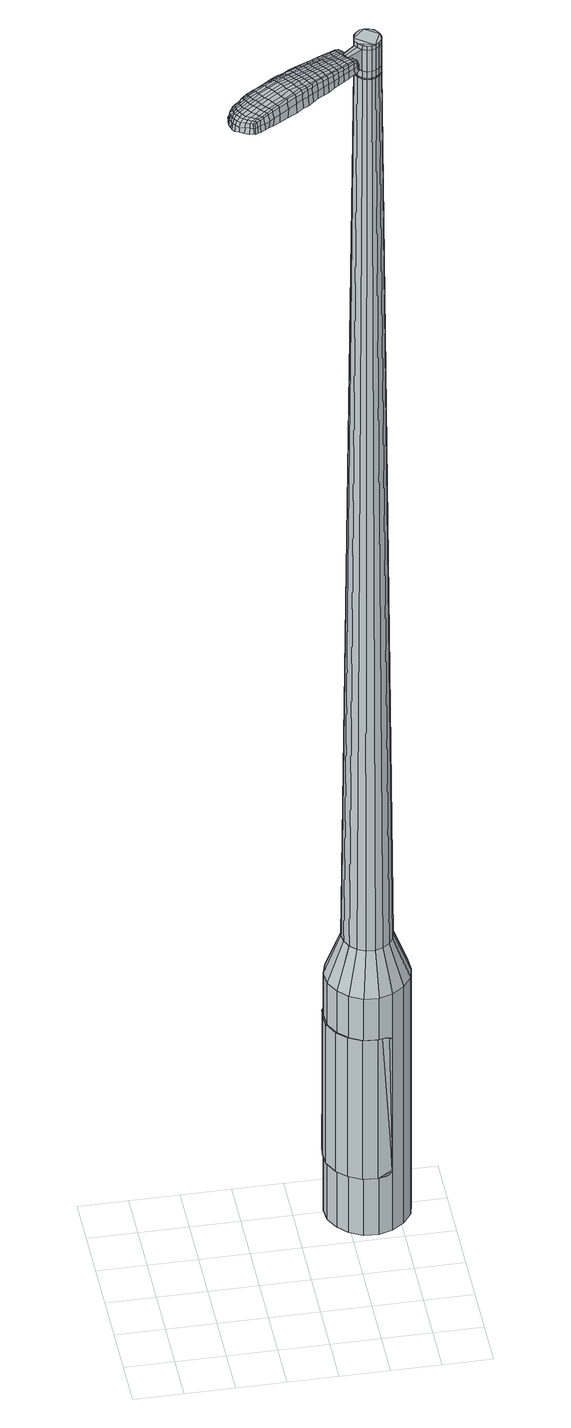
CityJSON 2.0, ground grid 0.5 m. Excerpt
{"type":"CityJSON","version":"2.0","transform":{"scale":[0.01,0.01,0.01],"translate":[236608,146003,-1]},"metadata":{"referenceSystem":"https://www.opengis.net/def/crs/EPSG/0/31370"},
"CityObjects":{
"object1":{"type":"GenericCityObject","attributes":{"cluster":694,"mean_distance_to_centroid":0.298,"new_centroid_x":236610.23,"new_centroid_y":146005.02,"mean_distance_to_camera":11.36,"H1":10.88,"H2":11.11,"Z_final":113.91,"cluster2":-1,"proj_x":236606.32,"proj_y":145999.45,"id_line":85767,"bearing_l":125.08,"distance":6.8,"orientation":"left","G_obj":215.08},"geometry":[{"type":"MultiSurface","lod":"2","boundaries":[[[0,1,2,3]],[[1,4,5,2]],[[4,6,7,5]],[[6,8,9,7]],[[8,10,11,9]],[[10,12,13,11]],[[12,14,15,13]],[[14,16,17,15]],[[16,18,19,17]],[[18,20,21,19]],[[20,22,23,21]],[[22,24,25,23]],[[24,26,27,25]],[[26,28,29,27]],[[28,30,31,29]],[[30,32,33,31]],[[32,34,35,33]],[[34,0,3,35]],[[36,37,38,39]],[[38,40,41,42]],[[41,43,42]],[[42,44,45,46]],[[45,47,46]],[[46,48,49,50]],[[49,51,50]],[[42,46,50,38]],[[50,52,39,38]],[[53,36,39]],[[2,5,7,35]],[[7,9,11,15]],[[11,13,15]],[[15,17,19,23]],[[19,21,23]],[[23,25,27,31]],[[27,29,31]],[[15,23,31,7]],[[31,33,35,7]],[[3,2,35]],[[1,0,54,55]],[[0,34,56,54]],[[34,32,57,56]],[[32,30,58,57]],[[30,28,59,58]],[[28,26,60,59]],[[26,24,61,60]],[[24,22,62,61]],[[22,20,63,62]],[[20,18,64,63]],[[18,16,65,64]],[[16,14,66,65]],[[14,12,67,66]],[[12,10,68,67]],[[10,8,69,68]],[[8,6,70,69]],[[6,4,71,70]],[[4,1,55,71]],[[55,54,72,73]],[[54,56,74,72]],[[56,57,75,74]],[[57,58,76,75]],[[58,59,77,76]],[[59,60,78,77]],[[60,61,79,78]],[[61,62,80,79]],[[62,63,81,80]],[[63,64,82,81]],[[64,65,83,82]],[[65,66,84,83]],[[66,67,85,84]],[[67,68,86,85]],[[68,69,87,86]],[[69,70,88,87]],[[70,71,89,88]],[[71,55,73,89]],[[90,91,92,93]],[[94,95,91,90]],[[96,97,95,94]],[[98,99,97,96]],[[100,101,99,98]],[[102,103,101,100]],[[104,105,103,102]],[[106,107,105,104]],[[81,108,107,106]],[[82,109,108,81]],[[83,110,109,82]],[[84,111,110,83]],[[112,113,111,84]],[[114,115,113,112]],[[116,117,115,114]],[[118,119,117,116]],[[120,121,119,118]],[[93,92,121,120]],[[122,123,124,125]],[[126,122,125,127]],[[128,126,127,129]],[[130,128,129,131]],[[132,130,131,133]],[[134,132,133,135]],[[136,134,135,137]],[[138,136,137,139]],[[140,138,139,141]],[[142,140,141,143]],[[144,142,143,145]],[[146,144,145,147]],[[148,146,147,149]],[[150,148,149,151]],[[152,150,151,153]],[[154,152,153,155]],[[73,72,90,93]],[[72,74,94,90]],[[74,75,96,94]],[[75,76,98,96]],[[76,77,100,98]],[[77,78,102,100]],[[78,79,104,102]],[[79,80,106,104]],[[80,81,106]],[[85,112,84]],[[85,86,114,112]],[[86,87,116,114]],[[87,88,118,116]],[[88,89,120,118]],[[89,73,93,120]],[[156,157,92,91]],[[157,158,121,92]],[[158,159,119,121]],[[159,160,117,119]],[[160,161,115,117]],[[161,162,113,115]],[[162,111,113]],[[163,107,108]],[[163,164,105,107]],[[164,165,103,105]],[[165,166,101,103]],[[166,167,99,101]],[[167,168,97,99]],[[168,169,95,97]],[[169,156,91,95]],[[39,52,154,170]],[[157,156,171,155]],[[53,39,170,123]],[[156,169,124,171]],[[36,53,123,122]],[[169,168,125,124]],[[37,36,122,126]],[[168,167,127,125]],[[38,37,126,128]],[[167,166,129,127]],[[40,38,128,130]],[[166,165,131,129]],[[41,40,130,132]],[[165,164,133,131]],[[43,41,132,134]],[[164,163,135,133]],[[42,43,134,136]],[[163,108,137,135]],[[44,42,136,138]],[[108,109,139,137]],[[45,44,138,140]],[[109,110,141,139]],[[47,45,140,142]],[[110,111,143,141]],[[46,47,142,144]],[[111,162,145,143]],[[48,46,144,146]],[[162,161,147,145]],[[49,48,146,148]],[[161,160,149,147]],[[51,49,148,150]],[[160,159,151,149]],[[50,51,150,152]],[[159,158,153,151]],[[52,50,152,154]],[[158,157,155,153]],[[154,155,172,173]],[[155,171,174,172]],[[171,124,175,174]],[[124,123,176,175]],[[123,170,177,176]],[[170,154,173,177]],[[178,179,180,181]],[[182,178,181,183]],[[178,182,184,185]],[[179,178,185,186]],[[187,188,189,190]],[[191,187,190,192]],[[187,191,193,194]],[[188,187,194,195]],[[196,197,198,199]],[[200,196,199,201]],[[196,200,202,203]],[[197,196,203,204]],[[205,206,207,208]],[[209,205,208,210]],[[205,209,211,212]],[[206,205,212,213]],[[214,215,216,217]],[[218,214,217,219]],[[214,218,220,221]],[[215,214,221,222]],[[223,224,225,226]],[[227,223,226,228]],[[223,227,229,230]],[[224,223,230,231]],[[232,233,234,235]],[[224,232,235,225]],[[232,224,231,236]],[[233,232,236,237]],[[238,239,240,241]],[[233,238,241,234]],[[238,233,237,242]],[[239,238,242,243]],[[244,182,183,245]],[[239,244,245,240]],[[244,239,243,246]],[[182,244,246,184]],[[247,248,249,250]],[[251,247,250,252]],[[247,251,253,254]],[[248,247,254,255]],[[256,257,258,259]],[[248,256,259,249]],[[256,248,255,260]],[[257,256,260,261]],[[262,263,264,265]],[[257,262,265,258]],[[262,257,261,266]],[[263,262,266,267]],[[268,269,270,271]],[[263,268,271,264]],[[268,263,267,272]],[[269,268,272,273]],[[274,179,186,275]],[[269,274,275,270]],[[274,269,273,276]],[[179,274,276,180]],[[277,278,279,280]],[[281,277,280,282]],[[277,281,283,284]],[[278,277,284,285]],[[286,287,288,289]],[[278,286,289,279]],[[286,278,285,290]],[[287,286,290,291]],[[292,293,294,295]],[[287,292,295,288]],[[292,287,291,296]],[[293,292,296,297]],[[298,191,192,299]],[[293,298,299,294]],[[298,293,297,300]],[[191,298,300,193]],[[301,302,303,304]],[[305,301,304,306]],[[301,305,307,308]],[[302,301,308,309]],[[310,311,312,313]],[[302,310,313,303]],[[310,302,309,314]],[[311,310,314,315]],[[316,317,318,319]],[[311,316,319,312]],[[316,311,315,320]],[[317,316,320,321]],[[322,323,324,325]],[[317,322,325,318]],[[322,317,321,326]],[[323,322,326,327]],[[328,188,195,329]],[[323,328,329,324]],[[328,323,327,330]],[[188,328,330,189]],[[331,217,216,332]],[[333,331,332,334]],[[331,333,335,336]],[[217,331,336,219]],[[337,333,334,338]],[[339,337,338,340]],[[337,339,341,342]],[[333,337,342,335]],[[343,339,340,344]],[[345,343,344,346]],[[343,345,347,348]],[[339,343,348,341]],[[349,345,346,350]],[[351,349,350,352]],[[349,351,353,354]],[[345,349,354,347]],[[355,351,352,356]],[[206,355,356,207]],[[355,206,213,357]],[[351,355,357,353]],[[358,359,204,203]],[[360,358,203,202]],[[358,360,361,362]],[[359,358,362,363]],[[364,365,363,362]],[[366,364,362,361]],[[364,366,367,368]],[[365,364,368,369]],[[370,371,369,368]],[[372,370,368,367]],[[370,372,373,374]],[[371,370,374,375]],[[376,377,375,374]],[[378,376,374,373]],[[376,378,211,209]],[[377,376,209,210]],[[379,380,381,382]],[[281,379,382,283]],[[379,281,282,383]],[[380,379,383,384]],[[385,200,201,386]],[[380,385,386,381]],[[385,380,384,387]],[[200,385,387,202]],[[388,389,390,391]],[[227,388,391,229]],[[388,227,228,392]],[[389,388,392,393]],[[394,395,396,397]],[[389,394,397,390]],[[394,389,393,398]],[[395,394,398,399]],[[400,197,204,401]],[[395,400,401,396]],[[400,395,399,402]],[[197,400,402,198]],[[403,404,405,406]],[[185,403,406,186]],[[403,185,184,407]],[[404,403,407,408]],[[409,410,411,412]],[[404,409,412,405]],[[409,404,408,413]],[[410,409,413,414]],[[415,208,207,416]],[[410,415,416,411]],[[415,410,414,417]],[[208,415,417,210]],[[418,419,420,421]],[[190,418,421,192]],[[418,190,189,422]],[[419,418,422,423]],[[424,212,211,425]],[[419,424,425,420]],[[424,419,423,426]],[[212,424,426,213]],[[427,428,429,430]],[[305,427,430,307]],[[427,305,306,431]],[[428,427,431,432]],[[433,218,219,434]],[[428,433,434,429]],[[433,428,432,435]],[[218,433,435,220]],[[436,437,438,439]],[[251,436,439,253]],[[436,251,252,440]],[[437,436,440,441]],[[442,443,444,445]],[[437,442,445,438]],[[442,437,441,446]],[[443,442,446,447]],[[448,215,222,449]],[[443,448,449,444]],[[448,443,447,450]],[[215,448,450,216]],[[451,452,441,440]],[[250,451,440,252]],[[451,250,249,453]],[[452,451,453,454]],[[455,456,447,446]],[[452,455,446,441]],[[455,452,454,457]],[[456,455,457,458]],[[459,332,216,450]],[[456,459,450,447]],[[459,456,458,460]],[[332,459,460,334]],[[461,462,463,464]],[[308,461,464,309]],[[461,308,307,430]],[[462,461,430,429]],[[465,336,335,466]],[[462,465,466,463]],[[465,462,429,434]],[[336,465,434,219]],[[467,468,454,453]],[[259,467,453,249]],[[467,259,258,469]],[[468,467,469,470]],[[471,472,458,457]],[[468,471,457,454]],[[471,468,470,473]],[[472,471,473,474]],[[475,338,334,460]],[[472,475,460,458]],[[475,472,474,476]],[[338,475,476,340]],[[477,478,479,480]],[[314,477,480,315]],[[477,314,309,464]],[[478,477,464,463]],[[481,342,341,482]],[[478,481,482,479]],[[481,478,463,466]],[[342,481,466,335]],[[483,484,470,469]],[[265,483,469,258]],[[483,265,264,485]],[[484,483,485,486]],[[487,488,474,473]],[[484,487,473,470]],[[487,484,486,489]],[[488,487,489,490]],[[491,344,340,476]],[[488,491,476,474]],[[491,488,490,492]],[[344,491,492,346]],[[493,494,495,496]],[[320,493,496,321]],[[493,320,315,480]],[[494,493,480,479]],[[497,348,347,498]],[[494,497,498,495]],[[497,494,479,482]],[[348,497,482,341]],[[499,500,486,485]],[[271,499,485,264]],[[499,271,270,501]],[[500,499,501,502]],[[503,504,490,489]],[[500,503,489,486]],[[503,500,502,505]],[[504,503,505,506]],[[507,350,346,492]],[[504,507,492,490]],[[507,504,506,508]],[[350,507,508,352]],[[509,510,511,512]],[[326,509,512,327]],[[509,326,321,496]],[[510,509,496,495]],[[513,354,353,514]],[[510,513,514,511]],[[513,510,495,498]],[[354,513,498,347]],[[515,516,502,501]],[[275,515,501,270]],[[515,275,186,406]],[[516,515,406,405]],[[517,518,506,505]],[[516,517,505,502]],[[517,516,405,412]],[[518,517,412,411]],[[519,356,352,508]],[[518,519,508,506]],[[519,518,411,416]],[[356,519,416,207]],[[520,521,423,422]],[[330,520,422,189]],[[520,330,327,512]],[[521,520,512,511]],[[522,357,213,426]],[[521,522,426,423]],[[522,521,511,514]],[[357,522,514,353]],[[523,524,384,383]],[[280,523,383,282]],[[523,280,279,525]],[[524,523,525,526]],[[527,360,202,387]],[[524,527,387,384]],[[527,524,526,528]],[[360,527,528,361]],[[529,530,531,532]],[[230,529,532,231]],[[529,230,229,391]],[[530,529,391,390]],[[533,534,535,536]],[[530,533,536,531]],[[533,530,390,397]],[[534,533,397,396]],[[537,359,363,538]],[[534,537,538,535]],[[537,534,396,401]],[[359,537,401,204]],[[539,540,526,525]],[[289,539,525,279]],[[539,289,288,541]],[[540,539,541,542]],[[543,366,361,528]],[[540,543,528,526]],[[543,540,542,544]],[[366,543,544,367]],[[545,546,547,548]],[[236,545,548,237]],[[545,236,231,532]],[[546,545,532,531]],[[549,550,551,552]],[[546,549,552,547]],[[549,546,531,536]],[[550,549,536,535]],[[553,365,369,554]],[[550,553,554,551]],[[553,550,535,538]],[[365,553,538,363]],[[555,556,542,541]],[[295,555,541,288]],[[555,295,294,557]],[[556,555,557,558]],[[559,372,367,544]],[[556,559,544,542]],[[559,556,558,560]],[[372,559,560,373]],[[561,562,563,564]],[[242,561,564,243]],[[561,242,237,548]],[[562,561,548,547]],[[565,566,567,568]],[[562,565,568,563]],[[565,562,547,552]],[[566,565,552,551]],[[569,371,375,570]],[[566,569,570,567]],[[569,566,551,554]],[[371,569,554,369]],[[571,572,558,557]],[[299,571,557,294]],[[571,299,192,421]],[[572,571,421,420]],[[573,378,373,560]],[[572,573,560,558]],[[573,572,420,425]],[[378,573,425,211]],[[574,575,408,407]],[[246,574,407,184]],[[574,246,243,564]],[[575,574,564,563]],[[576,577,414,413]],[[575,576,413,408]],[[576,575,563,568]],[[577,576,568,567]],[[578,377,210,417]],[[577,578,417,414]],[[578,577,567,570]],[[377,578,570,375]],[[579,580,581,582]],[[582,581,583,584]],[[585,583,581,586]],[[586,581,580,587]],[[588,589,590,591]],[[591,590,592,593]],[[594,592,590,595]],[[595,590,589,596]],[[597,598,599,600]],[[600,599,601,602]],[[603,601,599,604]],[[604,599,598,605]],[[606,607,608,609]],[[609,608,610,611]],[[612,610,608,613]],[[613,608,607,614]],[[615,616,617,618]],[[618,617,619,620]],[[621,619,617,622]],[[622,617,616,623]],[[624,625,626,627]],[[627,626,628,629]],[[630,628,626,631]],[[631,626,625,632]],[[633,634,635,636]],[[636,635,625,624]],[[632,625,635,637]],[[637,635,634,638]],[[639,640,641,642]],[[642,641,634,633]],[[638,634,641,643]],[[643,641,640,644]],[[584,583,645,646]],[[646,645,640,639]],[[644,640,645,647]],[[647,645,583,585]],[[648,649,650,651]],[[651,650,652,653]],[[654,652,650,655]],[[655,650,649,656]],[[657,658,659,660]],[[660,659,649,648]],[[656,649,659,661]],[[661,659,658,662]],[[663,664,665,666]],[[666,665,658,657]],[[662,658,665,667]],[[667,665,664,668]],[[669,670,671,672]],[[672,671,664,663]],[[668,664,671,673]],[[673,671,670,674]],[[587,580,675,676]],[[676,675,670,669]],[[674,670,675,677]],[[677,675,580,579]],[[678,679,680,681]],[[681,680,682,683]],[[684,682,680,685]],[[685,680,679,686]],[[687,688,689,690]],[[690,689,679,678]],[[686,679,689,691]],[[691,689,688,692]],[[693,694,695,696]],[[696,695,688,687]],[[692,688,695,697]],[[697,695,694,698]],[[593,592,699,700]],[[700,699,694,693]],[[698,694,699,701]],[[701,699,592,594]],[[702,703,704,705]],[[705,704,706,707]],[[708,706,704,709]],[[709,704,703,710]],[[711,712,713,714]],[[714,713,703,702]],[[710,703,713,715]],[[715,713,712,716]],[[717,718,719,720]],[[720,719,712,711]],[[716,712,719,721]],[[721,719,718,722]],[[723,724,725,726]],[[726,725,718,717]],[[722,718,725,727]],[[727,725,724,728]],[[596,589,729,730]],[[730,729,724,723]],[[728,724,729,731]],[[731,729,589,588]],[[615,618,732,733]],[[733,732,734,735]],[[736,734,732,737]],[[737,732,618,620]],[[735,734,738,739]],[[739,738,740,741]],[[742,740,738,743]],[[743,738,734,736]],[[741,740,744,745]],[[745,744,746,747]],[[748,746,744,749]],[[749,744,740,742]],[[747,746,750,751]],[[751,750,752,753]],[[754,752,750,755]],[[755,750,746,748]],[[753,752,756,757]],[[757,756,607,606]],[[614,607,756,758]],[[758,756,752,754]],[[605,759,760,604]],[[604,760,761,603]],[[762,761,760,763]],[[763,760,759,764]],[[764,765,766,763]],[[763,766,767,762]],[[768,767,766,769]],[[769,766,765,770]],[[770,771,772,769]],[[769,772,773,768]],[[774,773,772,775]],[[775,772,771,776]],[[776,777,778,775]],[[775,778,779,774]],[[612,779,778,610]],[[610,778,777,611]],[[780,781,782,783]],[[783,782,682,684]],[[683,682,782,784]],[[784,782,781,785]],[[602,601,786,787]],[[787,786,781,780]],[[785,781,786,788]],[[788,786,601,603]],[[789,790,791,792]],[[792,791,628,630]],[[629,628,791,793]],[[793,791,790,794]],[[795,796,797,798]],[[798,797,790,789]],[[794,790,797,799]],[[799,797,796,800]],[[605,598,801,802]],[[802,801,796,795]],[[800,796,801,803]],[[803,801,598,597]],[[804,805,806,807]],[[807,806,586,587]],[[585,586,806,808]],[[808,806,805,809]],[[810,811,812,813]],[[813,812,805,804]],[[809,805,812,814]],[[814,812,811,815]],[[606,609,816,817]],[[817,816,811,810]],[[815,811,816,818]],[[818,816,609,611]],[[819,820,821,822]],[[822,821,591,593]],[[588,591,821,823]],[[823,821,820,824]],[[612,613,825,826]],[[826,825,820,819]],[[824,820,825,827]],[[827,825,613,614]],[[828,829,830,831]],[[831,830,706,708]],[[707,706,830,832]],[[832,830,829,833]],[[620,619,834,835]],[[835,834,829,828]],[[833,829,834,836]],[[836,834,619,621]],[[837,838,839]],[[839,838,652,654]],[[653,652,838,840]],[[840,838,837,841]],[[842,843,844,845]],[[845,844,837,839]],[[841,837,844,846]],[[846,844,843,847]],[[623,616,848,849]],[[849,848,843,842]],[[847,843,848,850]],[[850,848,616,615]],[[841,851,852,840]],[[840,852,651,653]],[[648,651,852,853]],[[853,852,851,854]],[[847,855,856,846]],[[846,856,851,841]],[[854,851,856,857]],[[857,856,855,858]],[[615,733,859,850]],[[850,859,855,847]],[[858,855,859,860]],[[860,859,733,735]],[[861,862,863,864]],[[864,863,709,710]],[[708,709,863,831]],[[831,863,862,828]],[[736,737,865,866]],[[866,865,862,861]],[[828,862,865,835]],[[835,865,737,620]],[[854,867,868,853]],[[853,868,660,648]],[[657,660,868,869]],[[869,868,867,870]],[[858,871,872,857]],[[857,872,867,854]],[[870,867,872,873]],[[873,872,871,874]],[[735,739,875,860]],[[860,875,871,858]],[[874,871,875,876]],[[876,875,739,741]],[[877,878,879,880]],[[880,879,715,716]],[[710,715,879,864]],[[864,879,878,861]],[[742,743,881,882]],[[882,881,878,877]],[[861,878,881,866]],[[866,881,743,736]],[[870,883,884,869]],[[869,884,666,657]],[[663,666,884,885]],[[885,884,883,886]],[[874,887,888,873]],[[873,888,883,870]],[[886,883,888,889]],[[889,888,887,890]],[[741,745,891,876]],[[876,891,887,874]],[[890,887,891,892]],[[892,891,745,747]],[[893,894,895,896]],[[896,895,721,722]],[[716,721,895,880]],[[880,895,894,877]],[[748,749,897,898]],[[898,897,894,893]],[[877,894,897,882]],[[882,897,749,742]],[[886,899,900,885]],[[885,900,672,663]],[[669,672,900,901]],[[901,900,899,902]],[[890,903,904,889]],[[889,904,899,886]],[[902,899,904,905]],[[905,904,903,906]],[[747,751,907,892]],[[892,907,903,890]],[[906,903,907,908]],[[908,907,751,753]],[[909,910,911,912]],[[912,911,727,728]],[[722,727,911,896]],[[896,911,910,893]],[[754,755,913,914]],[[914,913,910,909]],[[893,910,913,898]],[[898,913,755,748]],[[902,915,916,901]],[[901,916,676,669]],[[587,676,916,807]],[[807,916,915,804]],[[906,917,918,905]],[[905,918,915,902]],[[804,915,918,813]],[[813,918,917,810]],[[753,757,919,908]],[[908,919,917,906]],[[810,917,919,817]],[[817,919,757,606]],[[824,920,921,823]],[[823,921,731,588]],[[728,731,921,912]],[[912,921,920,909]],[[614,758,922,827]],[[827,922,920,824]],[[909,920,922,914]],[[914,922,758,754]],[[785,923,924,784]],[[784,924,681,683]],[[678,681,924,925]],[[925,924,923,926]],[[603,761,927,788]],[[788,927,923,785]],[[926,923,927,928]],[[928,927,761,762]],[[929,930,931,932]],[[932,931,631,632]],[[630,631,931,792]],[[792,931,930,789]],[[933,934,935,936]],[[936,935,930,929]],[[789,930,935,798]],[[798,935,934,795]],[[764,759,937,938]],[[938,937,934,933]],[[795,934,937,802]],[[802,937,759,605]],[[926,939,940,925]],[[925,940,690,678]],[[687,690,940,941]],[[941,940,939,942]],[[762,767,943,928]],[[928,943,939,926]],[[942,939,943,944]],[[944,943,767,768]],[[945,946,947,948]],[[948,947,637,638]],[[632,637,947,932]],[[932,947,946,929]],[[949,950,951,952]],[[952,951,946,945]],[[929,946,951,936]],[[936,951,950,933]],[[770,765,953,954]],[[954,953,950,949]],[[933,950,953,938]],[[938,953,765,764]],[[942,955,956,941]],[[941,956,696,687]],[[693,696,956,957]],[[957,956,955,958]],[[768,773,959,944]],[[944,959,955,942]],[[958,955,959,960]],[[960,959,773,774]],[[961,962,963,964]],[[964,963,643,644]],[[638,643,963,948]],[[948,963,962,945]],[[965,966,967,968]],[[968,967,962,961]],[[945,962,967,952]],[[952,967,966,949]],[[776,771,969,970]],[[970,969,966,965]],[[949,966,969,954]],[[954,969,771,770]],[[958,971,972,957]],[[957,972,700,693]],[[593,700,972,822]],[[822,972,971,819]],[[774,779,973,960]],[[960,973,971,958]],[[819,971,973,826]],[[826,973,779,612]],[[809,974,975,808]],[[808,975,647,585]],[[644,647,975,964]],[[964,975,974,961]],[[815,976,977,814]],[[814,977,974,809]],[[961,974,977,968]],[[968,977,976,965]],[[611,777,978,818]],[[818,978,976,815]],[[965,976,978,970]],[[970,978,777,776]],[[579,582,181,180]],[[582,584,183,181]],[[594,595,194,193]],[[595,596,195,194]],[[597,600,199,198]],[[600,602,201,199]],[[621,622,221,220]],[[622,623,222,221]],[[624,627,226,225]],[[627,629,228,226]],[[633,636,235,234]],[[636,624,225,235]],[[639,642,241,240]],[[642,633,234,241]],[[584,646,245,183]],[[646,639,240,245]],[[654,655,254,253]],[[655,656,255,254]],[[656,661,260,255]],[[661,662,261,260]],[[662,667,266,261]],[[667,668,267,266]],[[668,673,272,267]],[[673,674,273,272]],[[674,677,276,273]],[[677,579,180,276]],[[684,685,284,283]],[[685,686,285,284]],[[686,691,290,285]],[[691,692,291,290]],[[692,697,296,291]],[[697,698,297,296]],[[698,701,300,297]],[[701,594,193,300]],[[702,705,304,303]],[[705,707,306,304]],[[711,714,313,312]],[[714,702,303,313]],[[717,720,319,318]],[[720,711,312,319]],[[723,726,325,324]],[[726,717,318,325]],[[596,730,329,195]],[[730,723,324,329]],[[780,783,382,381]],[[783,684,283,382]],[[602,787,386,201]],[[787,780,381,386]],[[629,793,392,228]],[[793,794,393,392]],[[794,799,398,393]],[[799,800,399,398]],[[800,803,402,399]],[[803,597,198,402]],[[707,832,431,306]],[[832,833,432,431]],[[833,836,435,432]],[[836,621,220,435]],[[839,439,438]],[[839,654,253,439]],[[842,845,445,444]],[[845,839,438,445]],[[623,849,449,222]],[[849,842,444,449]],[[979,980,981,982]],[[983,984,982,981]],[[985,986,987,988]],[[989,990,991,992]],[[980,993,994,981]],[[995,983,981,994]],[[996,985,988,997]],[[998,999,990,989]],[[993,1000,1001,994]],[[1001,1002,995,994]],[[1003,996,997,1004]],[[1005,999,998,1006]],[[1000,1007,1008,1001]],[[1008,1009,1002,1001]],[[1010,1003,1004,1011]],[[1012,1005,1006,1013]],[[1014,1015,1016,1017]],[[1018,1019,1015,1014]],[[1018,1020,1021,1019]],[[1020,1022,1023,1021]],[[1024,1025,1026,1027]],[[1028,1029,1025,1024]],[[1030,1031,1029,1028]],[[1032,1033,1031,1030]],[[1027,1016,1015,1024]],[[1024,1015,1019,1028]],[[1019,1021,1030,1028]],[[1021,1023,1032,1030]],[[988,987,984,983]],[[997,988,983,995]],[[1002,1004,997,995]],[[1009,1011,1004,1002]],[[989,992,986,985]],[[998,989,985,996]],[[1006,998,996,1003]],[[1013,1006,1003,1010]],[[990,1014,1017,991]],[[999,1018,1014,990]],[[1020,1018,999,1005]],[[1022,1020,1005,1012]],[[1034,1035,1036,1037]],[[1036,1038,1039,1040]],[[1036,1040,1041,1042]],[[1036,1042,1037]],[[1043,1034,1037,1044]],[[1045,1044,1037,1046]],[[1047,1046,1037]],[[1048,1036,1035,1049]],[[1050,1048,1049,1051]],[[1052,1050,1051,1053]],[[1054,1052,1053,1055]],[[1056,1054,1055,1057]],[[1057,1058,1059,1060]],[[1057,1060,1061,1062]],[[1057,1062,1063,1064]],[[1063,1065,1066,1067]],[[1063,1067,1068,1069]],[[1063,1069,1064]],[[1057,1064,1056]],[[1070,1071,1035,1034]],[[1072,1073,1038,1036]],[[1074,1075,1047,1037]],[[1071,1076,1049,1035]],[[1077,1072,1036,1048]],[[1076,1078,1051,1049]],[[1079,1077,1048,1050]],[[1078,1080,1053,1051]],[[1081,1079,1050,1052]],[[1080,1082,1055,1053]],[[1083,1081,1052,1054]],[[1082,1084,1057,1055]],[[1085,1083,1054,1056]],[[1084,1086,1058,1057]],[[1087,1088,1065,1063]],[[1089,1085,1056,1064]],[[1059,1058,1086,1090]],[[1060,1059,1090,1091]],[[1061,1060,1091,1092]],[[1062,1061,1092,1093]],[[1063,1062,1093,1087]],[[1094,1070,1034,1043]],[[1095,1094,1043,1044]],[[1096,1095,1044,1045]],[[1097,1096,1045,1046]],[[1075,1097,1046,1047]],[[1039,1038,1073,1098]],[[1066,1065,1088,1099]],[[1040,1039,1098,1100]],[[1041,1040,1100,1101]],[[1042,1041,1101,1102]],[[1037,1042,1102,1074]],[[1067,1066,1099,1103]],[[1068,1067,1103,1104]],[[1069,1068,1104,1105]],[[1064,1069,1105,1089]]]}]}
},
"vertices":[
[188,175,384],[181,188,384],[181,188,96],[188,175,96],[180,203,384],[180,203,96],[184,217,384],[184,217,96],[192,229,384],[192,229,96],[204,238,384],[204,238,96],[219,242,384],[219,242,96],[233,240,384],[233,240,96],[247,234,384],[247,234,96],[257,224,384],[257,224,96],[263,210,384],[263,210,96],[264,196,384],[264,196,96],[261,182,384],[261,182,96],[252,170,384],[252,170,96],[240,161,384],[240,161,96],[226,157,384],[226,157,96],[211,158,384],[211,158,96],[198,165,384],[198,165,96],[219,186,1524],[224,186,1524],[228,187,1524],[211,192,1524],[232,190,1524],[235,194,1524],[235,203,1524],[236,198,1524],[233,207,1524],[230,210,1524],[221,213,1524],[226,212,1524],[217,212,1524],[213,209,1524],[209,201,1524],[210,205,1524],[209,196,1524],[215,188,1524],[202,185,429],[198,193,429],[208,179,429],[216,175,429],[225,174,429],[233,177,429],[240,182,429],[245,189,429],[247,197,429],[247,206,429],[243,214,429],[237,220,429],[229,224,429],[220,224,429],[212,222,429],[204,217,429],[199,210,429],[197,202,429],[211,192,1483],[209,196,1483],[215,188,1483],[219,186,1483],[224,186,1483],[228,187,1483],[232,190,1483],[235,194,1483],[236,198,1483],[235,203,1483],[233,207,1483],[230,210,1483],[226,212,1483],[221,213,1483],[217,212,1483],[213,209,1483],[210,205,1483],[209,201,1483],[212,192,1483],[212,192,1485],[210,196,1485],[210,196,1483],[215,189,1483],[215,189,1485],[219,187,1483],[219,187,1485],[223,187,1483],[223,187,1485],[228,188,1483],[228,188,1485],[231,190,1483],[231,190,1485],[234,194,1483],[234,194,1485],[235,198,1483],[235,198,1485],[235,203,1485],[233,207,1485],[230,210,1485],[226,212,1485],[221,212,1483],[221,212,1485],[217,211,1483],[217,211,1485],[213,208,1483],[213,208,1485],[211,205,1483],[211,205,1485],[210,200,1483],[210,200,1485],[219,186,1519],[215,188,1519],[215,188,1493],[219,186,1493],[224,186,1519],[224,186,1493],[228,187,1519],[228,187,1493],[232,190,1519],[232,190,1493],[235,194,1519],[235,194,1493],[236,198,1519],[236,198,1493],[235,203,1519],[235,203,1493],[233,207,1519],[233,207,1493],[230,210,1519],[230,210,1493],[226,212,1519],[226,212,1493],[221,213,1519],[221,213,1493],[217,212,1519],[217,212,1493],[213,209,1519],[213,209,1493],[210,205,1519],[210,205,1493],[209,201,1519],[209,201,1493],[209,196,1519],[209,196,1493],[211,192,1485],[209,196,1485],[209,201,1485],[210,205,1485],[213,209,1485],[217,212,1485],[221,213,1485],[236,198,1485],[235,194,1485],[232,190,1485],[228,187,1485],[224,186,1485],[219,186,1485],[215,188,1485],[211,192,1519],[211,192,1493],[194,184,1513],[194,184,1518],[196,181,1513],[198,178,1513],[198,178,1518],[196,181,1518],[124,154,1519],[130,158,1518],[128,159,1509],[122,155,1510],[117,150,1519],[115,150,1510],[119,149,1526],[126,154,1525],[132,157,1525],[146,123,1519],[152,127,1518],[152,129,1525],[146,124,1525],[139,118,1519],[139,119,1526],[139,115,1510],[146,121,1510],[152,125,1509],[76,95,1519],[74,98,1519],[73,97,1513],[75,94,1513],[79,92,1519],[79,92,1513],[80,93,1524],[77,96,1524],[75,99,1524],[137,137,1530],[143,142,1529],[141,144,1529],[135,140,1530],[129,132,1531],[127,135,1531],[131,129,1530],[139,134,1530],[145,139,1529],[203,184,1512],[201,186,1512],[200,186,1517],[201,183,1517],[204,182,1512],[203,181,1517],[204,181,1506],[202,183,1506],[200,186,1506],[77,119,1519],[79,121,1519],[77,122,1512],[75,120,1512],[75,117,1518],[73,118,1512],[76,117,1522],[77,118,1523],[80,121,1524],[83,125,1519],[87,128,1519],[85,129,1512],[81,125,1512],[84,124,1524],[88,127,1525],[92,132,1519],[98,136,1519],[96,137,1511],[90,132,1511],[93,131,1526],[99,136,1526],[107,143,1519],[105,144,1510],[109,142,1526],[187,193,1513],[180,189,1513],[182,189,1518],[188,193,1517],[192,196,1512],[192,195,1516],[191,196,1506],[186,194,1507],[179,190,1507],[174,185,1514],[168,181,1515],[169,181,1520],[175,185,1519],[173,186,1507],[166,182,1507],[161,178,1515],[155,174,1516],[156,173,1522],[163,177,1521],[160,178,1508],[153,174,1508],[149,170,1517],[142,166,1517],[144,165,1524],[150,169,1523],[147,170,1508],[141,166,1509],[136,162,1518],[138,161,1524],[134,163,1509],[96,89,1519],[99,91,1519],[99,92,1524],[96,91,1523],[94,89,1518],[94,90,1522],[94,87,1512],[96,88,1512],[99,89,1512],[104,93,1519],[109,96,1519],[108,98,1525],[103,95,1524],[104,92,1512],[108,95,1512],[114,100,1519],[120,104,1519],[120,106,1526],[113,101,1526],[113,98,1511],[120,102,1511],[130,111,1519],[129,112,1526],[129,109,1510],[204,168,1513],[198,164,1513],[198,162,1507],[204,167,1507],[208,172,1512],[208,171,1506],[207,172,1516],[204,170,1517],[198,165,1518],[192,159,1514],[187,154,1515],[186,153,1507],[192,157,1507],[192,160,1519],[186,156,1520],[181,150,1515],[175,145,1516],[175,143,1508],[181,148,1508],[181,151,1521],[175,147,1522],[169,140,1517],[163,136,1517],[163,134,1509],[169,139,1508],[169,142,1523],[163,138,1524],[157,131,1518],[157,129,1509],[157,133,1524],[197,180,1519],[196,182,1519],[191,176,1520],[189,178,1520],[193,174,1520],[199,178,1519],[185,172,1522],[183,174,1522],[179,167,1523],[177,170,1523],[181,165,1523],[187,169,1521],[173,163,1524],[171,165,1524],[167,159,1525],[165,161,1525],[169,156,1525],[175,160,1524],[161,155,1526],[159,157,1526],[155,150,1527],[153,153,1527],[157,147,1527],[163,152,1526],[149,146,1528],[147,149,1528],[151,143,1528],[80,97,1527],[78,101,1527],[83,95,1526],[86,97,1527],[83,100,1528],[81,103,1528],[89,104,1529],[87,107,1529],[92,101,1528],[98,105,1530],[95,108,1530],[93,111,1530],[101,112,1531],[99,115,1531],[103,109,1530],[111,114,1531],[108,117,1531],[106,120,1531],[119,125,1531],[117,128,1531],[121,122,1531],[92,88,1518],[89,89,1519],[88,87,1513],[92,87,1513],[92,90,1523],[89,90,1523],[84,90,1519],[83,89,1513],[85,91,1524],[74,115,1518],[73,113,1518],[74,113,1523],[75,115,1523],[72,116,1513],[72,113,1513],[72,109,1519],[72,105,1519],[73,106,1524],[73,110,1523],[71,109,1513],[71,105,1513],[73,101,1519],[74,102,1524],[72,101,1513],[127,152,1528],[128,151,1528],[134,155,1528],[133,156,1527],[120,148,1528],[121,146,1529],[129,148,1529],[131,146,1530],[137,150,1529],[135,152,1528],[122,144,1529],[124,141,1530],[133,143,1530],[139,147,1529],[125,138,1531],[145,126,1528],[144,128,1529],[137,122,1529],[138,121,1528],[151,130,1527],[150,132,1528],[141,131,1529],[134,126,1530],[147,135,1528],[209,174,1512],[208,176,1512],[207,176,1517],[208,174,1517],[209,173,1506],[208,175,1506],[206,179,1512],[205,178,1517],[206,178,1506],[194,196,1512],[195,195,1512],[194,195,1506],[193,196,1506],[193,195,1517],[194,194,1517],[196,193,1512],[198,191,1512],[197,190,1506],[195,193,1506],[196,192,1517],[197,190,1517],[199,188,1512],[199,188,1506],[199,188,1517],[189,192,1519],[190,191,1519],[183,188,1520],[184,187,1520],[191,189,1519],[193,187,1519],[185,185,1520],[186,182,1520],[194,185,1519],[188,180,1520],[204,171,1519],[203,172,1519],[197,168,1520],[198,166,1520],[201,175,1519],[195,171,1520],[176,184,1521],[177,182,1521],[170,180,1522],[171,178,1522],[179,181,1521],[180,178,1521],[172,176,1522],[174,174,1523],[182,176,1522],[176,172,1523],[192,162,1521],[191,163,1521],[185,159,1522],[186,157,1522],[189,166,1521],[183,162,1522],[164,176,1523],[165,174,1523],[158,172,1524],[159,170,1524],[166,172,1523],[168,170,1524],[160,168,1525],[162,166,1525],[170,168,1524],[163,164,1525],[180,153,1523],[179,154,1523],[173,150,1524],[174,148,1524],[177,157,1524],[171,153,1525],[151,168,1525],[152,166,1525],[145,164,1526],[146,163,1526],[154,164,1526],[156,162,1526],[148,160,1527],[149,158,1527],[157,159,1526],[151,155,1527],[168,144,1525],[167,145,1525],[161,141,1526],[162,139,1526],[165,148,1526],[159,144,1527],[139,160,1527],[140,159,1527],[142,156,1527],[143,154,1528],[145,151,1528],[157,135,1527],[155,136,1527],[153,140,1528],[94,91,1525],[91,91,1525],[97,93,1526],[95,93,1526],[87,93,1526],[91,95,1527],[77,117,1525],[76,114,1525],[79,117,1526],[80,119,1525],[76,111,1525],[76,107,1526],[79,110,1527],[79,114,1526],[76,104,1526],[80,107,1527],[102,95,1526],[99,96,1527],[107,99,1527],[105,100,1528],[96,98,1528],[101,102,1529],[84,122,1526],[83,120,1527],[88,124,1528],[88,126,1527],[83,117,1527],[84,114,1528],[90,118,1529],[89,121,1528],[85,110,1528],[91,114,1530],[112,102,1528],[110,103,1529],[119,107,1528],[117,108,1529],[107,106,1529],[114,111,1530],[93,130,1528],[94,128,1528],[100,133,1529],[100,134,1528],[94,125,1529],[95,122,1530],[103,127,1530],[101,130,1530],[97,118,1530],[104,124,1531],[129,114,1529],[127,115,1529],[124,118,1530],[110,141,1528],[110,139,1529],[112,137,1530],[113,134,1530],[115,131,1531],[129,157,1509],[131,156,1518],[125,153,1518],[123,153,1509],[118,148,1519],[116,148,1510],[120,147,1525],[127,152,1525],[133,156,1525],[150,130,1525],[151,129,1518],[145,124,1518],[145,126,1525],[138,119,1519],[138,121,1525],[138,117,1510],[145,122,1509],[150,127,1509],[75,99,1513],[76,99,1519],[78,96,1519],[77,96,1513],[81,94,1519],[80,93,1513],[82,95,1524],[79,97,1524],[77,100,1524],[140,144,1528],[142,142,1528],[136,137,1529],[134,140,1529],[129,132,1529],[127,135,1529],[131,129,1529],[138,135,1529],[144,139,1528],[198,184,1516],[199,185,1512],[201,183,1512],[200,182,1516],[202,180,1512],[201,180,1516],[202,180,1506],[200,182,1506],[198,185,1506],[79,121,1512],[80,120,1519],[78,118,1518],[76,118,1512],[77,116,1518],[75,117,1512],[78,116,1522],[79,117,1523],[81,119,1523],[86,127,1512],[88,127,1519],[84,123,1519],[82,124,1512],[85,122,1524],[89,126,1525],[97,135,1511],[99,135,1519],[93,130,1519],[91,131,1511],[94,130,1525],[100,134,1526],[108,141,1519],[106,142,1510],[110,141,1526],[183,187,1518],[181,188,1513],[188,191,1513],[189,191,1517],[192,194,1512],[192,193,1515],[191,194,1506],[186,192,1506],[180,188,1507],[170,179,1520],[169,180,1514],[175,184,1514],[176,183,1519],[173,184,1507],[167,180,1507],[157,171,1522],[156,172,1516],[162,176,1515],[164,175,1521],[161,176,1508],[154,172,1508],[145,163,1523],[143,164,1517],[150,168,1516],[151,167,1522],[148,169,1508],[142,165,1508],[137,160,1517],[139,160,1524],[135,161,1509],[98,94,1523],[98,93,1519],[96,91,1518],[95,93,1523],[94,91,1518],[94,92,1522],[94,89,1512],[96,90,1512],[98,91,1512],[107,99,1525],[108,98,1519],[103,95,1519],[102,96,1524],[103,93,1512],[107,96,1512],[119,107,1526],[119,106,1519],[113,101,1519],[112,103,1525],[112,99,1511],[119,104,1511],[128,112,1519],[128,114,1526],[128,110,1510],[197,164,1507],[197,165,1513],[203,170,1513],[203,168,1506],[207,173,1512],[207,172,1506],[206,173,1515],[203,171,1517],[197,166,1518],[185,154,1507],[185,156,1514],[191,160,1514],[191,159,1507],[191,162,1519],[185,157,1520],[173,145,1508],[174,147,1516],[179,151,1515],[179,149,1508],[179,153,1521],[173,148,1522],[162,135,1508],[162,137,1517],[168,142,1516],[168,140,1508],[168,144,1522],[162,139,1523],[156,133,1517],[156,131,1509],[156,135,1524],[196,180,1518],[195,182,1518],[190,176,1519],[189,178,1519],[192,173,1519],[198,177,1518],[184,171,1520],[183,174,1520],[178,167,1521],[177,169,1521],[180,165,1521],[186,169,1520],[172,163,1523],[171,165,1523],[166,159,1524],[165,161,1524],[168,156,1524],[174,160,1523],[160,154,1525],[159,157,1525],[154,150,1526],[152,152,1526],[156,147,1526],[162,152,1525],[148,146,1527],[146,148,1527],[150,143,1527],[79,101,1526],[81,98,1526],[84,96,1525],[87,98,1526],[84,101,1526],[82,103,1526],[87,107,1528],[89,104,1528],[92,102,1527],[98,106,1528],[95,108,1529],[93,111,1529],[99,115,1530],[101,112,1530],[103,110,1529],[111,115,1530],[108,118,1530],[106,120,1530],[117,128,1530],[118,125,1530],[121,122,1530],[89,89,1513],[89,91,1518],[92,90,1518],[92,89,1512],[93,92,1523],[90,92,1523],[85,92,1519],[85,91,1513],[86,93,1523],[76,113,1523],[75,112,1518],[76,115,1518],[77,115,1523],[74,115,1512],[74,113,1512],[75,106,1523],[74,105,1519],[74,109,1519],[76,109,1523],[73,109,1513],[73,105,1513],[75,102,1519],[76,103,1524],[74,102,1513],[134,154,1527],[128,150,1527],[128,151,1527],[133,155,1526],[120,146,1527],[121,145,1528],[137,149,1528],[131,145,1528],[129,148,1528],[135,152,1527],[122,143,1528],[124,140,1529],[133,143,1529],[139,147,1528],[125,138,1529],[136,123,1528],[143,128,1527],[144,127,1527],[137,122,1527],[150,131,1526],[149,132,1527],[141,131,1528],[134,126,1528],[147,135,1527],[205,174,1516],[206,175,1512],[207,174,1512],[206,174,1516],[207,173,1506],[206,173,1506],[204,177,1512],[203,177,1516],[204,176,1506],[193,193,1512],[193,194,1512],[192,194,1506],[193,193,1516],[193,192,1516],[195,189,1506],[196,189,1512],[195,192,1512],[193,192,1506],[194,191,1516],[196,189,1516],[198,187,1512],[197,187,1506],[197,186,1516],[189,190,1518],[189,191,1518],[183,187,1519],[183,186,1519],[192,186,1518],[190,188,1518],[185,184,1519],[186,182,1519],[193,184,1518],[188,180,1519],[196,168,1519],[202,172,1518],[202,171,1518],[197,167,1519],[200,175,1518],[194,170,1519],[177,182,1520],[177,183,1520],[170,179,1521],[171,178,1521],[180,178,1520],[178,180,1520],[172,176,1521],[174,174,1521],[181,176,1520],[175,172,1521],[184,159,1521],[190,163,1520],[191,162,1520],[185,158,1521],[188,166,1520],[182,162,1521],[165,174,1522],[164,175,1522],[158,171,1523],[158,170,1523],[168,170,1522],[166,172,1522],[160,168,1523],[161,165,1524],[169,167,1523],[163,163,1524],[172,150,1523],[178,154,1522],[179,153,1522],[173,149,1523],[176,157,1522],[170,153,1523],[152,166,1524],[152,167,1524],[146,163,1525],[146,162,1525],[155,161,1525],[154,164,1524],[147,160,1525],[149,157,1526],[157,159,1525],[151,155,1526],[161,141,1525],[166,145,1524],[167,144,1524],[161,140,1525],[164,148,1524],[158,144,1525],[140,158,1526],[139,159,1526],[143,153,1527],[141,156,1526],[145,151,1527],[155,137,1526],[156,135,1526],[153,140,1526],[92,93,1524],[94,93,1524],[97,94,1525],[95,94,1525],[88,94,1525],[91,96,1525],[80,116,1525],[78,114,1524],[79,116,1524],[81,118,1525],[80,110,1526],[77,107,1525],[77,111,1524],[80,113,1525],[78,104,1525],[81,107,1526],[99,97,1526],[101,97,1526],[107,100,1526],[105,101,1527],[96,99,1526],[101,103,1527],[89,123,1527],[84,120,1526],[85,121,1526],[90,125,1526],[90,117,1528],[85,113,1527],[84,117,1526],[90,121,1527],[86,110,1527],[91,114,1528],[110,104,1527],[112,103,1527],[118,108,1527],[117,109,1528],[107,107,1528],[114,111,1529],[101,132,1528],[94,127,1527],[94,129,1527],[101,133,1527],[103,126,1529],[96,121,1529],[95,124,1528],[102,129,1528],[97,118,1529],[104,123,1530],[127,116,1528],[128,115,1528],[124,119,1529],[111,139,1528],[111,140,1528],[113,133,1529],[112,136,1529],[115,130,1530],[191,195,1508],[195,189,1508],[168,171,1509],[163,178,1509],[150,159,1510],[145,166,1510],[117,137,1512],[112,145,1512],[127,155,1511],[132,148,1511],[102,127,1513],[92,119,1514],[87,126,1514],[97,135,1513],[199,184,1508],[173,165,1509],[155,152,1510],[122,130,1512],[137,140,1511],[108,119,1513],[97,112,1514],[203,178,1508],[177,158,1509],[160,145,1510],[128,122,1512],[143,132,1511],[102,104,1514],[113,112,1513],[207,172,1508],[182,152,1509],[165,138,1510],[133,114,1512],[148,125,1511],[107,97,1514],[118,104,1513],[81,111,1514],[78,107,1514],[74,113,1514],[76,118,1514],[86,104,1514],[82,101,1514],[91,97,1514],[86,95,1514],[95,90,1514],[90,90,1514],[75,102,1515],[75,98,1515],[74,98,1515],[73,106,1515],[78,98,1515],[75,97,1515],[80,95,1515],[76,96,1515],[83,91,1515],[77,95,1515],[229,157,334],[225,156,334],[225,156,165],[239,159,171],[229,157,165],[233,158,165],[236,158,166],[237,159,167],[239,159,169],[233,158,334],[236,158,333],[237,159,332],[239,159,331],[239,159,328],[210,157,165],[210,157,334],[197,164,165],[197,164,334],[187,174,165],[187,174,334],[180,188,165],[180,188,334],[179,203,165],[179,203,334],[180,207,334],[180,211,334],[181,213,333],[182,215,332],[182,217,331],[182,217,328],[180,207,165],[182,217,171],[182,217,169],[182,215,167],[181,213,166],[180,211,165],[228,160,334],[225,159,334],[225,159,165],[228,160,165],[238,162,171],[238,162,328],[211,160,334],[211,160,165],[199,166,334],[199,166,165],[189,176,334],[189,176,165],[183,189,334],[183,189,165],[181,202,334],[181,202,165],[182,206,334],[185,216,328],[185,216,171],[182,206,165],[183,210,334],[184,213,333],[184,215,332],[185,216,331],[232,160,334],[235,161,333],[237,162,332],[238,162,331],[232,160,165],[185,216,169],[235,161,166],[237,162,167],[238,162,169],[184,215,167],[184,213,166],[183,210,165]
]}
